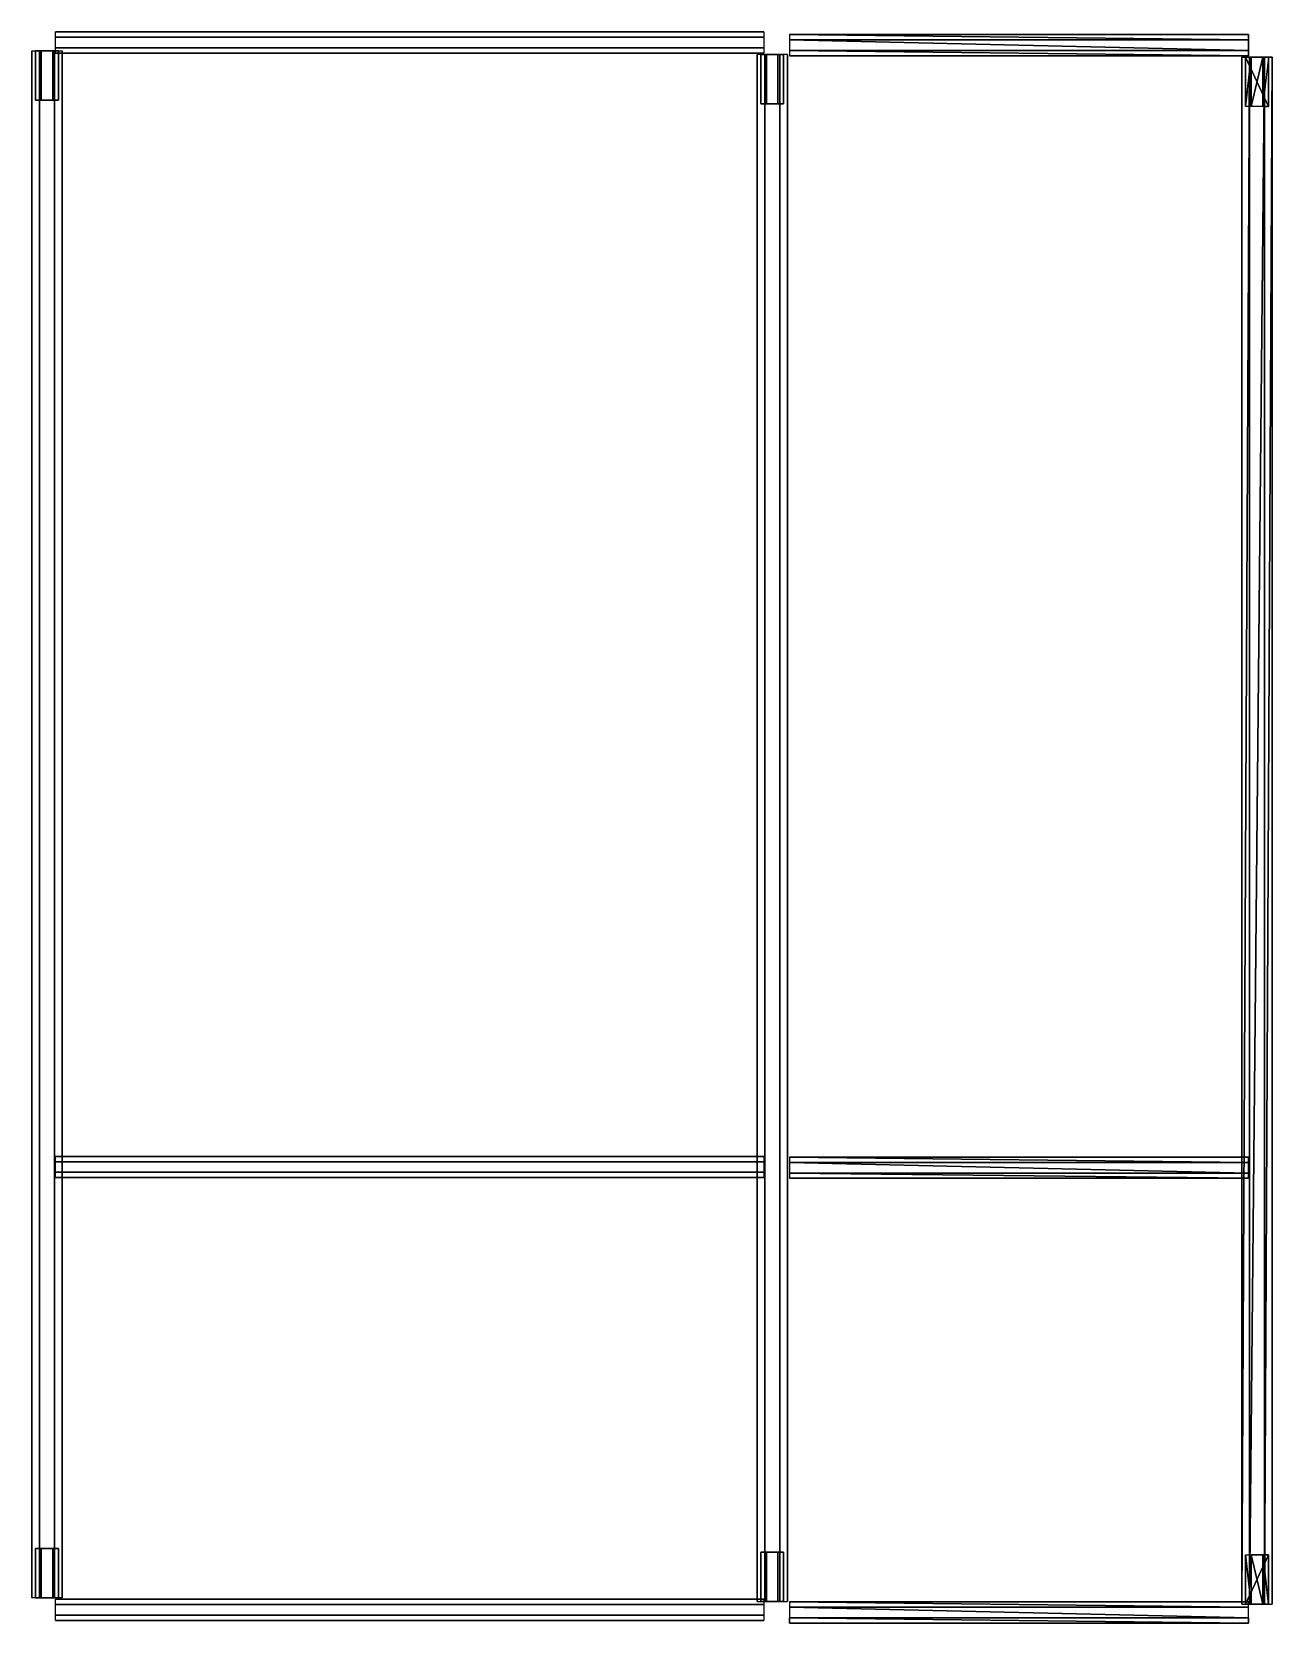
# Model space of a CAD drawing. Extents: x 0 to 327, y -415 to 5.
import ezdxf

# ---------------------------------------------------------------- set-up
doc = ezdxf.new("R2010")
doc.units = 0
doc.layers.get('0').update_dxf_attribs({"linetype": 'CONTINUOUS'})
doc.layers.add('CINZA', color=253, linetype='CONTINUOUS')
doc.layers.add('PRETO', color=253, linetype='CONTINUOUS')

msp = doc.modelspace()

# ---------------------------------------------------------------- linework, layer by layer
for points in [[(320.78, -1.29, 0.58), (320.78, 4.31, 0.58), (320.78, 4.31, 61.58), (320.78, -1.29, 0.58)], [(320.78, -1.29, 0.58), (320.78, 4.31, 61.58), (320.78, -1.29, 61.58), (320.78, -1.29, 0.58)], [(326.98, -1.69), (318.98, -1.69), (318.98, -1.69, 60), (326.98, -1.69)], [(326.98, -1.69), (318.98, -1.69, 60), (326.98, -1.69, 60), (326.98, -1.69)]]:
    msp.add_3dface(points)
at = {"layer": 'CINZA'}
for points in [[(320.98, -409.69, 63.46), (320.98, -1.69, 63.46), (318.98, -409.69, 60), (320.98, -409.69, 63.46)], [(318.98, -409.69, 60), (320.98, -1.69, 63.46), (318.98, -1.69, 60), (318.98, -409.69, 60)], [(318.98, -409.69, 60), (318.98, -1.69, 60), (318.98, -409.69), (318.98, -409.69, 60)], [(318.98, -409.69), (318.98, -1.69, 60), (318.98, -1.69), (318.98, -409.69)], [(324.98, -409.69, 63.46), (324.98, -1.69, 63.46), (320.98, -409.69, 63.46), (324.98, -409.69, 63.46)], [(320.98, -409.69, 63.46), (324.98, -1.69, 63.46), (320.98, -1.69, 63.46), (320.98, -409.69, 63.46)], [(326.98, -409.69, 60), (326.98, -1.69, 60), (324.98, -409.69, 63.46), (326.98, -409.69, 60)], [(324.98, -409.69, 63.46), (326.98, -1.69, 60), (324.98, -1.69, 63.46), (324.98, -409.69, 63.46)], [(326.98, -409.69), (326.98, -1.69), (326.98, -409.69, 60), (326.98, -409.69)], [(326.98, -409.69, 60), (326.98, -1.69), (326.98, -1.69, 60), (326.98, -409.69, 60)]]:
    msp.add_3dface(points, dxfattribs=at)
at = {"layer": 'PRETO'}
for points in [[(320.78, 4.31, 0.58), (199.78, 4.31, 0.58), (320.78, 4.31, 61.58), (320.78, 4.31, 0.58)], [(320.78, 4.31, 61.58), (199.78, 4.31, 0.58), (199.78, 4.31, 61.58), (320.78, 4.31, 61.58)], [(320.78, 4.31, 61.58), (199.78, 4.31, 61.58), (320.78, 2.91, 64), (320.78, 4.31, 61.58)], [(320.78, 2.91, 64), (199.78, 4.31, 61.58), (199.78, 2.91, 64), (320.78, 2.91, 64)], [(320.78, 2.91, 64), (199.78, 2.91, 64), (320.78, 0.11, 64), (320.78, 2.91, 64)], [(320.78, 0.11, 64), (199.78, 2.91, 64), (199.78, 0.11, 64), (320.78, 0.11, 64)], [(320.78, 0.11, 64), (199.78, 0.11, 64), (320.78, -1.29, 61.58), (320.78, 0.11, 64)], [(320.78, -1.29, 61.58), (199.78, 0.11, 64), (199.78, -1.29, 61.58), (320.78, -1.29, 61.58)], [(320.78, -1.29, 61.58), (199.78, -1.29, 61.58), (320.78, -1.29, 0.58), (320.78, -1.29, 61.58)], [(320.78, -1.29, 0.58), (199.78, -1.29, 61.58), (199.78, -1.29, 0.58), (320.78, -1.29, 0.58)], [(319.98, -14.69, 60), (319.98, -1.69, 60), (319.98, -14.69, 1), (319.98, -14.69, 60)], [(319.98, -14.69, 1), (319.98, -1.69, 60), (319.98, -1.69, 1), (319.98, -14.69, 1)], [(319.98, -14.69, 1), (319.98, -1.69, 1), (325.98, -14.69, 1), (319.98, -14.69, 1)], [(325.98, -14.69, 1), (319.98, -1.69, 1), (325.98, -1.69, 1), (325.98, -14.69, 1)], [(321.48, -1.69, 62.6), (321.48, -14.69, 62.6), (319.98, -14.69, 60), (321.48, -1.69, 62.6)], [(321.48, -1.69, 62.6), (319.98, -14.69, 60), (319.98, -1.69, 60), (321.48, -1.69, 62.6)], [(324.48, -1.69, 62.6), (324.48, -14.69, 62.6), (321.48, -14.69, 62.6), (324.48, -1.69, 62.6)], [(324.48, -1.69, 62.6), (321.48, -14.69, 62.6), (321.48, -1.69, 62.6), (324.48, -1.69, 62.6)], [(325.98, -14.69, 60), (325.98, -1.69, 60), (324.48, -14.69, 62.6), (325.98, -14.69, 60)], [(325.98, -1.69, 60), (324.48, -14.69, 62.6), (324.48, -1.69, 62.6), (325.98, -1.69, 60)], [(325.98, -14.69, 1), (325.98, -1.69, 1), (325.98, -14.69, 60), (325.98, -14.69, 1)], [(325.98, -14.69, 60), (325.98, -1.69, 1), (325.98, -1.69, 60), (325.98, -14.69, 60)], [(320.78, -291.77, 0.58), (199.78, -291.77, 0.58), (320.78, -291.77, 61.58), (320.78, -291.77, 0.58)], [(320.78, -291.77, 61.58), (199.78, -291.77, 0.58), (199.78, -291.77, 61.58), (320.78, -291.77, 61.58)], [(320.78, -291.77, 61.58), (199.78, -291.77, 61.58), (320.78, -293.17, 64), (320.78, -291.77, 61.58)], [(320.78, -293.17, 64), (199.78, -291.77, 61.58), (199.78, -293.17, 64), (320.78, -293.17, 64)], [(199.78, -293.17, 64), (320.78, -293.17, 64), (320.78, -295.97, 64), (199.78, -293.17, 64)], [(320.78, -295.97, 64), (199.78, -293.17, 64), (199.78, -295.97, 64), (320.78, -295.97, 64)], [(199.78, -293.17, 64), (320.78, -295.97, 64), (320.78, -293.17, 64), (199.78, -293.17, 64)], [(320.78, -295.97, 64), (199.78, -295.97, 64), (320.78, -297.37, 61.58), (320.78, -295.97, 64)], [(320.78, -297.37, 61.58), (199.78, -295.97, 64), (199.78, -297.37, 61.58), (320.78, -297.37, 61.58)], [(320.78, -297.37, 61.58), (199.78, -297.37, 61.58), (320.78, -297.37, 0.58), (320.78, -297.37, 61.58)], [(320.78, -297.37, 0.58), (199.78, -297.37, 61.58), (199.78, -297.37, 0.58), (320.78, -297.37, 0.58)], [(319.98, -409.69, 60), (319.98, -396.69, 60), (319.98, -396.69, 1), (319.98, -409.69, 60)], [(319.98, -409.69, 60), (319.98, -396.69, 1), (319.98, -409.69, 1), (319.98, -409.69, 60)], [(319.98, -409.69, 1), (319.98, -396.69, 1), (325.98, -396.69, 1), (319.98, -409.69, 1)], [(319.98, -409.69, 1), (325.98, -396.69, 1), (325.98, -409.69, 1), (319.98, -409.69, 1)], [(321.48, -396.69, 62.6), (321.48, -409.69, 62.6), (319.98, -396.69, 60), (321.48, -396.69, 62.6)], [(319.98, -396.69, 60), (321.48, -409.69, 62.6), (319.98, -409.69, 60), (319.98, -396.69, 60)], [(324.48, -409.69, 62.6), (324.48, -396.69, 62.6), (321.48, -396.69, 62.6), (324.48, -409.69, 62.6)], [(324.48, -409.69, 62.6), (321.48, -396.69, 62.6), (321.48, -409.69, 62.6), (324.48, -409.69, 62.6)], [(325.98, -409.69, 60), (325.98, -396.69, 60), (324.48, -396.69, 62.6), (325.98, -409.69, 60)], [(325.98, -409.69, 60), (324.48, -396.69, 62.6), (324.48, -409.69, 62.6), (325.98, -409.69, 60)], [(325.98, -409.69, 1), (325.98, -396.69, 1), (325.98, -396.69, 60), (325.98, -409.69, 1)], [(325.98, -409.69, 1), (325.98, -396.69, 60), (325.98, -409.69, 60), (325.98, -409.69, 1)], [(320.78, -409.09, 0.58), (199.78, -409.09, 0.58), (320.78, -409.09, 61.58), (320.78, -409.09, 0.58)], [(320.78, -409.09, 61.58), (199.78, -409.09, 0.58), (199.78, -409.09, 61.58), (320.78, -409.09, 61.58)], [(320.78, -409.09, 61.58), (199.78, -409.09, 61.58), (320.78, -410.49, 64), (320.78, -409.09, 61.58)], [(320.78, -410.49, 64), (199.78, -409.09, 61.58), (199.78, -410.49, 64), (320.78, -410.49, 64)], [(320.78, -410.49, 64), (199.78, -410.49, 64), (320.78, -413.29, 64), (320.78, -410.49, 64)], [(320.78, -413.29, 64), (199.78, -410.49, 64), (199.78, -413.29, 64), (320.78, -413.29, 64)], [(199.78, -413.29, 64), (320.78, -413.29, 64), (320.78, -414.69, 61.58), (199.78, -413.29, 64)], [(199.78, -413.29, 64), (320.78, -414.69, 61.58), (199.78, -414.69, 61.58), (199.78, -413.29, 64)], [(199.78, -413.29, 64), (320.78, -414.69, 61.58), (320.78, -413.29, 64), (199.78, -413.29, 64)], [(199.78, -413.29, 64), (199.78, -414.69, 61.58), (320.78, -414.69, 61.58), (199.78, -413.29, 64)], [(320.78, -414.69, 61.58), (199.78, -414.69, 61.58), (320.78, -414.69, 0.58), (320.78, -414.69, 61.58)], [(320.78, -414.69, 0.58), (199.78, -414.69, 61.58), (199.78, -414.69, 0.58), (320.78, -414.69, 0.58)]]:
    msp.add_3dface(points, dxfattribs=at)

# ---------------------------------------------------------------- meshes
at = {"layer": 'CINZA'}
mesh = msp.add_polymesh((2, 6), dxfattribs=at)
for k, corner in enumerate([(0, 0), (0, 0, 60), (2, 0, 63.46), (6, 0, 63.46), (8, 0, 60), (8, 0), (0, -408), (0, -408, 60), (2, -408, 63.46), (6, -408, 63.46), (8, -408, 60), (8, -408)]):
    mesh.set_mesh_vertex(divmod(k, 6), corner)
mesh = msp.add_polymesh((2, 6), dxfattribs=at)
for k, corner in enumerate([(199.2, -1), (199.2, -1, 60), (197.2, -1, 63.46), (193.2, -1, 63.46), (191.2, -1, 60), (191.2, -1), (199.2, -409), (199.2, -409, 60), (197.2, -409, 63.46), (193.2, -409, 63.46), (191.2, -409, 60), (191.2, -409)]):
    mesh.set_mesh_vertex(divmod(k, 6), corner)
at = {"layer": 'PRETO'}
mesh = msp.add_polymesh((2, 6), dxfattribs=at)
for k, corner in enumerate([(6.2, -0.6, 0.58), (6.2, -0.6, 61.58), (6.2, 0.8, 64), (6.2, 3.6, 64), (6.2, 5, 61.58), (6.2, 5, 0.58), (193, -0.6, 0.58), (193, -0.6, 61.58), (193, 0.8, 64), (193, 3.6, 64), (193, 5, 61.58), (193, 5, 0.58)]):
    mesh.set_mesh_vertex(divmod(k, 6), corner)
mesh = msp.add_polymesh((2, 7), dxfattribs=at)
for k, corner in enumerate([(7, -13, 60), (7, -13, 1), (1, -13, 1), (1, -13, 60), (2.5, -13, 62.6), (5.5, -13, 62.6), (7, -13, 60), (7, 0, 60), (7, 0, 1), (1, 0, 1), (1, 0, 60), (2.5, 0, 62.6), (5.5, 0, 62.6), (7, 0, 60)]):
    mesh.set_mesh_vertex(divmod(k, 7), corner)
mesh = msp.add_polymesh((2, 7), dxfattribs=at)
for k, corner in enumerate([(192.2, -14, 60), (192.2, -14, 1), (198.2, -14, 1), (198.2, -14, 60), (196.7, -14, 62.6), (193.7, -14, 62.6), (192.2, -14, 60), (192.2, -1, 60), (192.2, -1, 1), (198.2, -1, 1), (198.2, -1, 60), (196.7, -1, 62.6), (193.7, -1, 62.6), (192.2, -1, 60)]):
    mesh.set_mesh_vertex(divmod(k, 7), corner)
mesh = msp.add_polymesh((2, 6), dxfattribs=at)
for k, corner in enumerate([(6.2, -297.19, 0.58), (6.2, -297.19, 61.58), (6.2, -295.79, 64), (6.2, -292.99, 64), (6.2, -291.59, 61.58), (6.2, -291.59, 0.58), (193, -297.19, 0.58), (193, -297.19, 61.58), (193, -295.79, 64), (193, -292.99, 64), (193, -291.59, 61.58), (193, -291.59, 0.58)]):
    mesh.set_mesh_vertex(divmod(k, 6), corner)
mesh = msp.add_polymesh((2, 7), dxfattribs=at)
for k, corner in enumerate([(7, -395, 60), (7, -395, 1), (1, -395, 1), (1, -395, 60), (2.5, -395, 62.6), (5.5, -395, 62.6), (7, -395, 60), (7, -408, 60), (7, -408, 1), (1, -408, 1), (1, -408, 60), (2.5, -408, 62.6), (5.5, -408, 62.6), (7, -408, 60)]):
    mesh.set_mesh_vertex(divmod(k, 7), corner)
mesh = msp.add_polymesh((2, 7), dxfattribs=at)
for k, corner in enumerate([(192.2, -396, 60), (192.2, -396, 1), (198.2, -396, 1), (198.2, -396, 60), (196.7, -396, 62.6), (193.7, -396, 62.6), (192.2, -396, 60), (192.2, -409, 60), (192.2, -409, 1), (198.2, -409, 1), (198.2, -409, 60), (196.7, -409, 62.6), (193.7, -409, 62.6), (192.2, -409, 60)]):
    mesh.set_mesh_vertex(divmod(k, 7), corner)
mesh = msp.add_polymesh((2, 6), dxfattribs=at)
for k, corner in enumerate([(6.2, -414, 0.58), (6.2, -414, 61.58), (6.2, -412.6, 64), (6.2, -409.8, 64), (6.2, -408.4, 61.58), (6.2, -408.4, 0.58), (193, -414, 0.58), (193, -414, 61.58), (193, -412.6, 64), (193, -409.8, 64), (193, -408.4, 61.58), (193, -408.4, 0.58)]):
    mesh.set_mesh_vertex(divmod(k, 6), corner)

doc.saveas('drawing.dxf')
